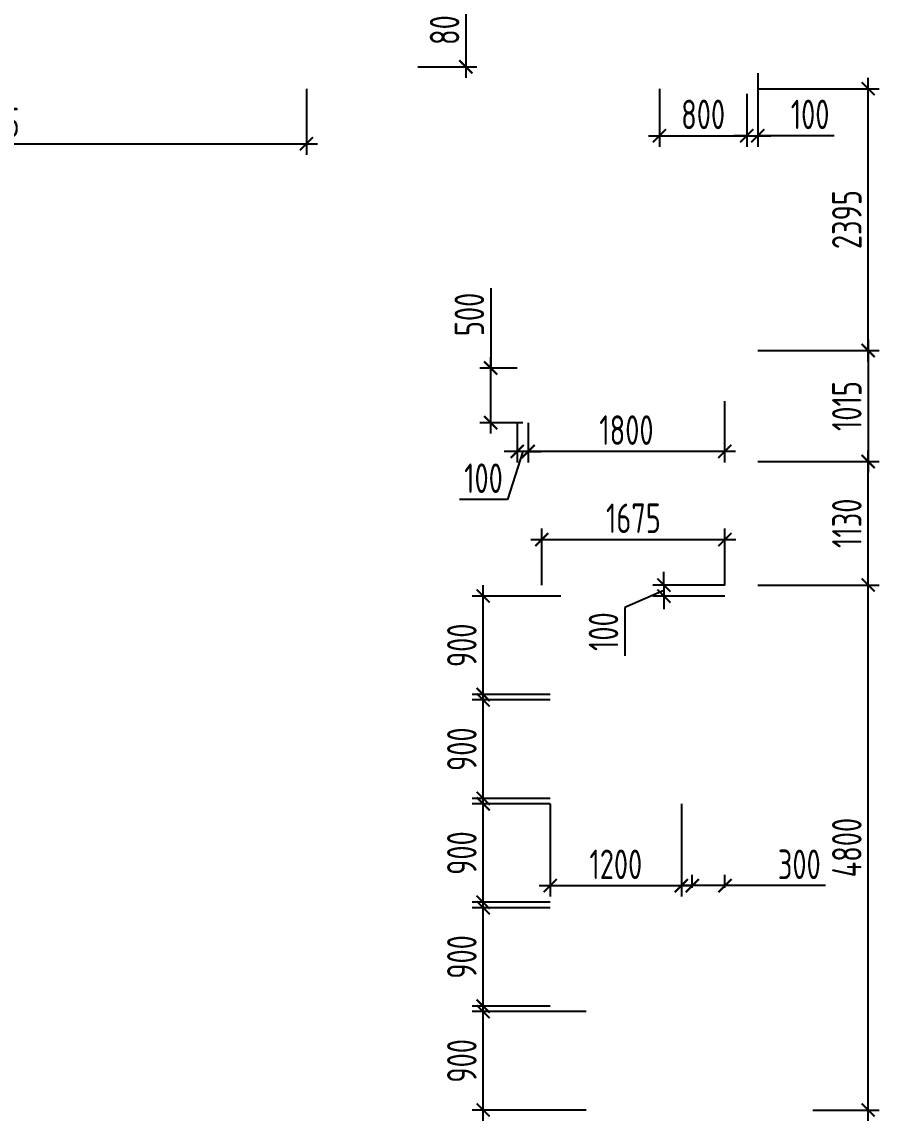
# Model space of a CAD drawing. Header units: millimetres. Extents: x -350007 to 535970, y -888 to 198380.
# Drawn here: x -31934 to -24091, y 61556 to 71606 of the extents above; entities that cross this region are included whole.
import ezdxf

# ---------------------------------------------------------------- set-up
doc = ezdxf.new("R2010")
doc.units = ezdxf.units.MM
doc.layers.add('АР_Размеры нов.', color=15, linetype='Continuous', lineweight=0)
doc.styles.add('ISOCPEUR', font='isocpeur.ttf', dxfattribs={"width": 0.7})
doc.dimstyles.new('R_100', dxfattribs={"dimtxt": 270, "dimasz": 120, "dimexe": 100, "dimexo": 0, "dimgap": 60, "dimtad": 1, "dimdec": 0, "dimrnd": 5, "dimzin": 0, "dimdsep": 46, "dimtxsty": 'ISOCPEUR', "dimblk": 'ARCHTICK', "dimcen": 0, "dimdle": 100, "dimclrd": 256, "dimclre": 256, "dimclrt": 256, "dimadec": 0, "dimazin": 0, "dimtfac": 2, "dimtdec": 0, "dimtofl": 0, "dimtmove": 1, "dimatfit": 3, "dimfxl": 1, "dimtvp": 3, "dimtolj": 1, "dimtzin": 0, "dimarcsym": 0})

# ---------------------------------------------------------------- blocks, each defined once
blk = doc.blocks.new('_ArchTick')
at = {"color": 0, "linetype": 'ByBlock', "const_width": 0.15}
blk.add_lwpolyline([(-0.5, -0.5), (0.5, 0.5)], dxfattribs=at)
blk = doc.blocks.new('*D2823')
at = {"layer": 'АР_Размеры нов.', "lineweight": -2, "ltscale": 500, "transparency": 16777216}
for p, q in [((-27714, 61556), (-27714, 62656)), ((-26772, 62556), (-27814, 62556)), ((-26772, 61656), (-27814, 61656))]:
    blk.add_line(p, q, dxfattribs=at)
at = {"layer": 'АР_Размеры нов.', "lineweight": -2, "ltscale": 500, "transparency": 16777216, "xscale": 120, "yscale": 120, "zscale": 120}
for p, rotation in [((-27714, 62556), 90), ((-27714, 61656), 270)]:
    blk.add_blockref('_ArchTick', p, dxfattribs=dict(at, rotation=rotation))
at = {"layer": 'АР_Размеры нов.', "lineweight": 13, "ltscale": 500, "transparency": 16777216, "insert": (-27909, 62106), "char_height": 270, "attachment_point": 5, "rotation": 90, "style": 'ISOCPEUR'}
blk.add_mtext('\\A1;900', dxfattribs=at)
blk = doc.blocks.new('*D2036')
at = {"layer": 'АР_Размеры нов.', "lineweight": -2, "ltscale": 500, "transparency": 16777216}
for p, q in [((-26060, 66457), (-26060, 66577)), ((-25501, 66457), (-26160, 66457)), ((-26060, 66457), (-26060, 66357)), ((-26060, 66407), (-26418, 66251)), ((-25503, 66357), (-26160, 66357)), ((-26060, 66357), (-26060, 66237)), ((-26418, 66251), (-26418, 65810))]:
    blk.add_line(p, q, dxfattribs=at)
at = {"layer": 'АР_Размеры нов.', "lineweight": -2, "ltscale": 500, "transparency": 16777216, "xscale": 120, "yscale": 120, "zscale": 120}
for p, rotation in [((-26060, 66457), 270), ((-26060, 66357), 90)]:
    blk.add_blockref('_ArchTick', p, dxfattribs=dict(at, rotation=rotation))
at = {"layer": 'АР_Размеры нов.', "lineweight": 13, "ltscale": 500, "transparency": 16777216, "insert": (-26613, 66031), "char_height": 270, "attachment_point": 5, "rotation": 90, "style": 'ISOCPEUR'}
blk.add_mtext('\\A1;100', dxfattribs=at)
blk = doc.blocks.new('*D2039')
at = {"layer": 'АР_Размеры нов.', "lineweight": -2, "ltscale": 500, "transparency": 16777216}
for p, q in [((-27714, 62506), (-27714, 63606)), ((-27100, 63506), (-27814, 63506)), ((-27100, 62606), (-27814, 62606))]:
    blk.add_line(p, q, dxfattribs=at)
at = {"layer": 'АР_Размеры нов.', "lineweight": -2, "ltscale": 500, "transparency": 16777216, "xscale": 120, "yscale": 120, "zscale": 120}
for p, rotation in [((-27714, 63506), 90), ((-27714, 62606), 270)]:
    blk.add_blockref('_ArchTick', p, dxfattribs=dict(at, rotation=rotation))
at = {"layer": 'АР_Размеры нов.', "lineweight": 13, "ltscale": 500, "transparency": 16777216, "insert": (-27909, 63056), "char_height": 270, "attachment_point": 5, "rotation": 90, "style": 'ISOCPEUR'}
blk.add_mtext('\\A1;900', dxfattribs=at)
blk = doc.blocks.new('*D2040')
at = {"layer": 'АР_Размеры нов.', "lineweight": -2, "ltscale": 500, "transparency": 16777216}
for p, q in [((-27714, 63456), (-27714, 64556)), ((-27100, 64456), (-27814, 64456)), ((-27100, 63556), (-27814, 63556))]:
    blk.add_line(p, q, dxfattribs=at)
at = {"layer": 'АР_Размеры нов.', "lineweight": -2, "ltscale": 500, "transparency": 16777216, "xscale": 120, "yscale": 120, "zscale": 120}
for p, rotation in [((-27714, 64456), 90), ((-27714, 63556), 270)]:
    blk.add_blockref('_ArchTick', p, dxfattribs=dict(at, rotation=rotation))
at = {"layer": 'АР_Размеры нов.', "lineweight": 13, "ltscale": 500, "transparency": 16777216, "insert": (-27909, 64006), "char_height": 270, "attachment_point": 5, "rotation": 90, "style": 'ISOCPEUR'}
blk.add_mtext('\\A1;900', dxfattribs=at)
blk = doc.blocks.new('*D2041')
at = {"layer": 'АР_Размеры нов.', "lineweight": -2, "ltscale": 500, "transparency": 16777216}
for p, q in [((-27714, 64406), (-27714, 65506)), ((-27100, 65406), (-27814, 65406)), ((-27100, 64506), (-27814, 64506))]:
    blk.add_line(p, q, dxfattribs=at)
at = {"layer": 'АР_Размеры нов.', "lineweight": -2, "ltscale": 500, "transparency": 16777216, "xscale": 120, "yscale": 120, "zscale": 120}
for p, rotation in [((-27714, 65406), 90), ((-27714, 64506), 270)]:
    blk.add_blockref('_ArchTick', p, dxfattribs=dict(at, rotation=rotation))
at = {"layer": 'АР_Размеры нов.', "lineweight": 13, "ltscale": 500, "transparency": 16777216, "insert": (-27909, 64956), "char_height": 270, "attachment_point": 5, "rotation": 90, "style": 'ISOCPEUR'}
blk.add_mtext('\\A1;900', dxfattribs=at)
blk = doc.blocks.new('*D2042')
at = {"layer": 'АР_Размеры нов.', "lineweight": -2, "ltscale": 500, "transparency": 16777216}
for p, q in [((-27714, 65356), (-27714, 66457)), ((-27002, 66357), (-27814, 66357)), ((-27100, 65456), (-27814, 65456))]:
    blk.add_line(p, q, dxfattribs=at)
at = {"layer": 'АР_Размеры нов.', "lineweight": -2, "ltscale": 500, "transparency": 16777216, "xscale": 120, "yscale": 120, "zscale": 120}
for p, rotation in [((-27714, 66357), 90), ((-27714, 65456), 270)]:
    blk.add_blockref('_ArchTick', p, dxfattribs=dict(at, rotation=rotation))
at = {"layer": 'АР_Размеры нов.', "lineweight": 13, "ltscale": 500, "transparency": 16777216, "insert": (-27909, 65906), "char_height": 270, "attachment_point": 5, "rotation": 90, "style": 'ISOCPEUR'}
blk.add_mtext('\\A1;900', dxfattribs=at)
blk = doc.blocks.new('*D2043')
at = {"layer": 'АР_Размеры нов.', "lineweight": -2, "ltscale": 500, "transparency": 16777216}
for p, q in [((-25800, 63689), (-25800, 63808)), ((-25501, 63689), (-25501, 63808)), ((-25401, 63708), (-25900, 63708)), ((-24582, 63708), (-25501, 63708))]:
    blk.add_line(p, q, dxfattribs=at)
at = {"layer": 'АР_Размеры нов.', "lineweight": -2, "ltscale": 500, "transparency": 16777216, "xscale": 120, "yscale": 120, "zscale": 120, "rotation": 180}
blk.add_blockref('_ArchTick', (-25800, 63708), dxfattribs=at)
at = {"layer": 'АР_Размеры нов.', "lineweight": -2, "ltscale": 500, "transparency": 16777216, "xscale": 120, "yscale": 120, "zscale": 120}
blk.add_blockref('_ArchTick', (-25501, 63708), dxfattribs=at)
at = {"layer": 'АР_Размеры нов.', "lineweight": 13, "ltscale": 500, "transparency": 16777216, "insert": (-24821, 63903), "char_height": 270, "attachment_point": 5, "style": 'ISOCPEUR'}
blk.add_mtext('\\A1;300', dxfattribs=at)
blk = doc.blocks.new('*D2044')
at = {"layer": 'АР_Размеры нов.', "lineweight": -2, "ltscale": 500, "transparency": 16777216}
for p, q in [((-27100, 64456), (-27100, 63608)), ((-25900, 64456), (-25900, 63608)), ((-27200, 63708), (-25800, 63708))]:
    blk.add_line(p, q, dxfattribs=at)
at = {"layer": 'АР_Размеры нов.', "lineweight": -2, "ltscale": 500, "transparency": 16777216, "xscale": 120, "yscale": 120, "zscale": 120, "rotation": 180}
blk.add_blockref('_ArchTick', (-27100, 63708), dxfattribs=at)
at = {"layer": 'АР_Размеры нов.', "lineweight": -2, "ltscale": 500, "transparency": 16777216, "xscale": 120, "yscale": 120, "zscale": 120}
blk.add_blockref('_ArchTick', (-25900, 63708), dxfattribs=at)
at = {"layer": 'АР_Размеры нов.', "lineweight": 13, "ltscale": 500, "transparency": 16777216, "insert": (-26500, 63903), "char_height": 270, "attachment_point": 5, "style": 'ISOCPEUR'}
blk.add_mtext('\\A1;1200', dxfattribs=at)
blk = doc.blocks.new('*D2045')
at = {"layer": 'АР_Размеры нов.', "lineweight": -2, "ltscale": 500, "transparency": 16777216}
for p, q in [((-24191, 61556), (-24191, 66557)), ((-25200, 66457), (-24091, 66457)), ((-24698, 61656), (-24091, 61656))]:
    blk.add_line(p, q, dxfattribs=at)
at = {"layer": 'АР_Размеры нов.', "lineweight": -2, "ltscale": 500, "transparency": 16777216, "xscale": 120, "yscale": 120, "zscale": 120}
for p, rotation in [((-24191, 66457), 90), ((-24191, 61656), 270)]:
    blk.add_blockref('_ArchTick', p, dxfattribs=dict(at, rotation=rotation))
at = {"layer": 'АР_Размеры нов.', "lineweight": 13, "ltscale": 500, "transparency": 16777216, "insert": (-24386, 64056), "char_height": 270, "attachment_point": 5, "rotation": 90, "style": 'ISOCPEUR'}
blk.add_mtext('\\A1;4800', dxfattribs=at)
blk = doc.blocks.new('*D2048')
at = {"layer": 'АР_Размеры нов.', "lineweight": -2, "ltscale": 500, "transparency": 16777216}
for p, q in [((-24191, 68502), (-24191, 71096)), ((-25201, 70996), (-24091, 70996)), ((-25201, 68602), (-24091, 68602))]:
    blk.add_line(p, q, dxfattribs=at)
at = {"layer": 'АР_Размеры нов.', "lineweight": -2, "ltscale": 500, "transparency": 16777216, "xscale": 120, "yscale": 120, "zscale": 120}
for p, rotation in [((-24191, 70996), 90), ((-24191, 68602), 270)]:
    blk.add_blockref('_ArchTick', p, dxfattribs=dict(at, rotation=rotation))
at = {"layer": 'АР_Размеры нов.', "lineweight": 13, "ltscale": 500, "transparency": 16777216, "insert": (-24386, 69799), "char_height": 270, "attachment_point": 5, "rotation": 90, "style": 'ISOCPEUR'}
blk.add_mtext('\\A1;2395', dxfattribs=at)
blk = doc.blocks.new('*D2078')
at = {"layer": 'АР_Размеры нов.', "lineweight": -2, "ltscale": 500, "transparency": 16777216}
for p, q in [((-26101, 70996), (-26101, 70466)), ((-25301, 70948), (-25301, 70466)), ((-26201, 70566), (-25201, 70566))]:
    blk.add_line(p, q, dxfattribs=at)
at = {"layer": 'АР_Размеры нов.', "lineweight": -2, "ltscale": 500, "transparency": 16777216, "xscale": 120, "yscale": 120, "zscale": 120, "rotation": 180}
blk.add_blockref('_ArchTick', (-26101, 70566), dxfattribs=at)
at = {"layer": 'АР_Размеры нов.', "lineweight": -2, "ltscale": 500, "transparency": 16777216, "xscale": 120, "yscale": 120, "zscale": 120}
blk.add_blockref('_ArchTick', (-25301, 70566), dxfattribs=at)
at = {"layer": 'АР_Размеры нов.', "lineweight": 13, "ltscale": 500, "transparency": 16777216, "insert": (-25701, 70761), "char_height": 270, "attachment_point": 5, "style": 'ISOCPEUR'}
blk.add_mtext('\\A1;800', dxfattribs=at)
blk = doc.blocks.new('*D2079')
at = {"layer": 'АР_Размеры нов.', "lineweight": -2, "ltscale": 500, "transparency": 16777216}
for p, q in [((-25201, 71139), (-25201, 70466)), ((-25301, 70948), (-25301, 70466)), ((-25301, 70566), (-25421, 70566)), ((-25301, 70566), (-25201, 70566)), ((-25201, 70566), (-25081, 70566)), ((-24502, 70566), (-25201, 70566))]:
    blk.add_line(p, q, dxfattribs=at)
at = {"layer": 'АР_Размеры нов.', "lineweight": -2, "ltscale": 500, "transparency": 16777216, "xscale": 120, "yscale": 120, "zscale": 120}
blk.add_blockref('_ArchTick', (-25301, 70566), dxfattribs=at)
at = {"layer": 'АР_Размеры нов.', "lineweight": -2, "ltscale": 500, "transparency": 16777216, "xscale": 120, "yscale": 120, "zscale": 120, "rotation": 180}
blk.add_blockref('_ArchTick', (-25201, 70566), dxfattribs=at)
at = {"layer": 'АР_Размеры нов.', "lineweight": 13, "ltscale": 500, "transparency": 16777216, "insert": (-24722, 70761), "char_height": 270, "attachment_point": 5, "style": 'ISOCPEUR'}
blk.add_mtext('\\A1;100', dxfattribs=at)
blk = doc.blocks.new('*D2083')
at = {"layer": 'АР_Размеры нов.', "lineweight": -2, "ltscale": 500, "transparency": 16777216}
for p, q in [((-35127, 70996), (-35127, 70393)), ((-29331, 70996), (-29331, 70393)), ((-35227, 70493), (-29231, 70493))]:
    blk.add_line(p, q, dxfattribs=at)
at = {"layer": 'АР_Размеры нов.', "lineweight": -2, "ltscale": 500, "transparency": 16777216, "xscale": 120, "yscale": 120, "zscale": 120, "rotation": 180}
blk.add_blockref('_ArchTick', (-35127, 70493), dxfattribs=at)
at = {"layer": 'АР_Размеры нов.', "lineweight": -2, "ltscale": 500, "transparency": 16777216, "xscale": 120, "yscale": 120, "zscale": 120}
blk.add_blockref('_ArchTick', (-29331, 70493), dxfattribs=at)
at = {"layer": 'АР_Размеры нов.', "lineweight": 13, "ltscale": 500, "transparency": 16777216, "insert": (-32229, 70688), "char_height": 270, "attachment_point": 5, "style": 'ISOCPEUR'}
blk.add_mtext('\\A1;5795', dxfattribs=at)
blk = doc.blocks.new('*D2084')
at = {"layer": 'АР_Размеры нов.', "lineweight": -2, "ltscale": 500, "transparency": 16777216}
for p, q in [((-27872, 72098), (-27872, 71096)), ((-29131, 71998), (-27772, 71998)), ((-28311, 71196), (-27772, 71196))]:
    blk.add_line(p, q, dxfattribs=at)
at = {"layer": 'АР_Размеры нов.', "lineweight": -2, "ltscale": 500, "transparency": 16777216, "xscale": 120, "yscale": 120, "zscale": 120}
for p, rotation in [((-27872, 71998), 90), ((-27872, 71196), 270)]:
    blk.add_blockref('_ArchTick', p, dxfattribs=dict(at, rotation=rotation))
at = {"layer": 'АР_Размеры нов.', "lineweight": 13, "ltscale": 500, "transparency": 16777216, "insert": (-28067, 71597), "char_height": 270, "attachment_point": 5, "rotation": 90, "style": 'ISOCPEUR'}
blk.add_mtext('\\A1;800', dxfattribs=at)
blk = doc.blocks.new('*D6438')
at = {"layer": 'АР_Размеры нов.', "lineweight": -2, "ltscale": 500, "transparency": 16777216}
for p, q in [((-27178, 66456), (-27178, 66973)), ((-25501, 66457), (-25501, 66973)), ((-27278, 66873), (-25401, 66873))]:
    blk.add_line(p, q, dxfattribs=at)
at = {"layer": 'АР_Размеры нов.', "lineweight": -2, "ltscale": 500, "transparency": 16777216, "xscale": 120, "yscale": 120, "zscale": 120, "rotation": 180}
blk.add_blockref('_ArchTick', (-27178, 66873), dxfattribs=at)
at = {"layer": 'АР_Размеры нов.', "lineweight": -2, "ltscale": 500, "transparency": 16777216, "xscale": 120, "yscale": 120, "zscale": 120}
blk.add_blockref('_ArchTick', (-25501, 66873), dxfattribs=at)
at = {"layer": 'АР_Размеры нов.', "lineweight": 13, "ltscale": 500, "transparency": 16777216, "insert": (-26339, 67068), "char_height": 270, "attachment_point": 5, "style": 'ISOCPEUR'}
blk.add_mtext('\\A1;1675', dxfattribs=at)
blk = doc.blocks.new('*D6439')
at = {"layer": 'АР_Размеры нов.', "lineweight": -2, "ltscale": 500, "transparency": 16777216}
for p, q in [((-24191, 61556), (-24191, 66557)), ((-25200, 66457), (-24091, 66457)), ((-24698, 61656), (-24091, 61656))]:
    blk.add_line(p, q, dxfattribs=at)
at = {"layer": 'АР_Размеры нов.', "lineweight": -2, "ltscale": 500, "transparency": 16777216, "xscale": 120, "yscale": 120, "zscale": 120}
for p, rotation in [((-24191, 66457), 90), ((-24191, 61656), 270)]:
    blk.add_blockref('_ArchTick', p, dxfattribs=dict(at, rotation=rotation))
at = {"layer": 'АР_Размеры нов.', "lineweight": 13, "ltscale": 500, "transparency": 16777216, "insert": (-24386, 64056), "char_height": 270, "attachment_point": 5, "rotation": 90, "style": 'ISOCPEUR'}
blk.add_mtext('\\A1;4800', dxfattribs=at)
blk = doc.blocks.new('*D6440')
at = {"layer": 'АР_Размеры нов.', "lineweight": -2, "ltscale": 500, "transparency": 16777216}
for p, q in [((-24191, 66357), (-24191, 67687)), ((-25201, 67587), (-24091, 67587)), ((-25200, 66457), (-24091, 66457))]:
    blk.add_line(p, q, dxfattribs=at)
at = {"layer": 'АР_Размеры нов.', "lineweight": -2, "ltscale": 500, "transparency": 16777216, "xscale": 120, "yscale": 120, "zscale": 120}
for p, rotation in [((-24191, 67587), 90), ((-24191, 66457), 270)]:
    blk.add_blockref('_ArchTick', p, dxfattribs=dict(at, rotation=rotation))
at = {"layer": 'АР_Размеры нов.', "lineweight": 13, "ltscale": 500, "transparency": 16777216, "insert": (-24386, 67022), "char_height": 270, "attachment_point": 5, "rotation": 90, "style": 'ISOCPEUR'}
blk.add_mtext('\\A1;1130', dxfattribs=at)
blk = doc.blocks.new('*D6442')
at = {"layer": 'АР_Размеры нов.', "lineweight": -2, "transparency": 16777216}
for p, q in [((-25504, 68140), (-25504, 67579)), ((-27302, 67942), (-27302, 67579)), ((-25404, 67679), (-27402, 67679))]:
    blk.add_line(p, q, dxfattribs=at)
at = {"layer": 'АР_Размеры нов.', "lineweight": -2, "transparency": 16777216, "xscale": 120, "yscale": 120, "zscale": 120, "rotation": 180}
blk.add_blockref('_ArchTick', (-27302, 67679), dxfattribs=at)
at = {"layer": 'АР_Размеры нов.', "lineweight": -2, "transparency": 16777216, "xscale": 120, "yscale": 120, "zscale": 120}
blk.add_blockref('_ArchTick', (-25504, 67679), dxfattribs=at)
at = {"layer": 'АР_Размеры нов.', "transparency": 16777216, "insert": (-26403, 67874), "char_height": 270, "attachment_point": 5, "style": 'ISOCPEUR'}
blk.add_mtext('\\A1;1800', dxfattribs=at)
blk = doc.blocks.new('*D6443')
at = {"layer": 'АР_Размеры нов.', "lineweight": -2, "transparency": 16777216}
for p, q in [((-27402, 67942), (-27402, 67579)), ((-27302, 67942), (-27302, 67579)), ((-27402, 67679), (-27522, 67679)), ((-27352, 67679), (-27491, 67239)), ((-27302, 67679), (-27402, 67679)), ((-27302, 67679), (-27182, 67679)), ((-27491, 67239), (-27932, 67239))]:
    blk.add_line(p, q, dxfattribs=at)
at = {"layer": 'АР_Размеры нов.', "lineweight": -2, "transparency": 16777216, "xscale": 120, "yscale": 120, "zscale": 120}
blk.add_blockref('_ArchTick', (-27402, 67679), dxfattribs=at)
at = {"layer": 'АР_Размеры нов.', "lineweight": -2, "transparency": 16777216, "xscale": 120, "yscale": 120, "zscale": 120, "rotation": 180}
blk.add_blockref('_ArchTick', (-27302, 67679), dxfattribs=at)
at = {"layer": 'АР_Размеры нов.', "transparency": 16777216, "insert": (-27711, 67434), "char_height": 270, "attachment_point": 5, "style": 'ISOCPEUR'}
blk.add_mtext('\\A1;100', dxfattribs=at)
blk = doc.blocks.new('*D6441')
at = {"layer": 'АР_Размеры нов.', "lineweight": -2, "transparency": 16777216}
for p, q in [((-27645, 69172), (-27645, 68442)), ((-27645, 67842), (-27645, 68542)), ((-27402, 68442), (-27745, 68442)), ((-27352, 67942), (-27745, 67942))]:
    blk.add_line(p, q, dxfattribs=at)
at = {"layer": 'АР_Размеры нов.', "lineweight": -2, "transparency": 16777216, "xscale": 120, "yscale": 120, "zscale": 120}
for p, rotation in [((-27645, 68442), 90), ((-27645, 67942), 270)]:
    blk.add_blockref('_ArchTick', p, dxfattribs=dict(at, rotation=rotation))
at = {"layer": 'АР_Размеры нов.', "transparency": 16777216, "insert": (-27840, 68932), "char_height": 270, "attachment_point": 5, "rotation": 90, "style": 'ISOCPEUR'}
blk.add_mtext('\\A1;500', dxfattribs=at)
blk = doc.blocks.new('*D13246')
at = {"layer": 'АР_Размеры нов.', "lineweight": -2, "transparency": 16777216}
for p, q in [((-24191, 68702), (-24191, 67487)), ((-25201, 68602), (-24091, 68602)), ((-25201, 67587), (-24091, 67587))]:
    blk.add_line(p, q, dxfattribs=at)
at = {"layer": 'АР_Размеры нов.', "lineweight": -2, "transparency": 16777216, "xscale": 120, "yscale": 120, "zscale": 120}
for p, rotation in [((-24191, 68602), 90), ((-24191, 67587), 270)]:
    blk.add_blockref('_ArchTick', p, dxfattribs=dict(at, rotation=rotation))
at = {"layer": 'АР_Размеры нов.', "transparency": 16777216, "insert": (-24386, 68094), "char_height": 270, "attachment_point": 5, "rotation": 90, "style": 'ISOCPEUR'}
blk.add_mtext('\\A1;1015', dxfattribs=at)

msp = doc.modelspace()

# ---------------------------------------------------------------- dimensions: what is measured, and where the dimension line sits
at = {"layer": 'АР_Размеры нов.', "lineweight": 13, "ltscale": 500}
for base, p1, p2, override, picture, middle in [((-27871.8684, 71195.6877), (-29130.6975, 71998.1647), (-28311.1611, 71195.6877), {"dimpost": '\\X', "dimfxl": 2.5, "dimarcsym": 1}, '*D2084', (-28066.8684, 71596.9262)), ((-24191.4, 70995.7), (-25200.7, 68601.9), (-25200.7, 70995.7), {"dimpost": '\\X'}, '*D2048', (-24386.4, 69798.8)), ((-24191.4, 67586.9), (-25200.2, 66456.9), (-25200.7, 67586.9), {"dimpost": '\\X'}, '*D6440', (-24386.4, 67021.9)), ((-24191.4, 66456.9), (-24697.7, 61655.7), (-25200.2, 66456.9), {"dimpost": '\\X'}, '*D2045', (-24386.4, 64056.3)), ((-24191.4, 66456.9), (-24697.7, 61655.7), (-25200.2, 66456.9), {"dimpost": '\\X'}, '*D6439', (-24386.4, 64056.3)), ((-27714.4, 66356.9), (-27099.9, 65455.7), (-27002.1, 66356.9), {"dimpost": '\\X'}, '*D2042', (-27909.4, 65906.3)), ((-27714.4, 65405.7), (-27099.9, 64505.7), (-27099.9, 65405.7), {"dimpost": '\\X'}, '*D2041', (-27909.4, 64955.7)), ((-27714.4, 64455.7), (-27099.9, 63555.7), (-27099.9, 64455.7), {"dimpost": '\\X'}, '*D2040', (-27909.4, 64005.7)), ((-27714.4, 63505.7), (-27099.9, 62605.7), (-27099.9, 63505.7), {"dimpost": '\\X'}, '*D2039', (-27909.4, 63055.7)), ((-27714.4, 62555.7), (-26772.5, 61655.7), (-26772.5, 62555.7), {"dimpost": '\\X'}, '*D2823', (-27909.4, 62105.7))]:
    dim = msp.add_linear_dim(base=base, p1=p1, p2=p2, angle=90, dimstyle='R_100', override=override, dxfattribs=at)
    dim.commit()
    dim.dimension.update_dxf_attribs({"geometry": picture, "text_midpoint": middle})
for base, p1, p2, picture, middle in [((-25200.7, 70565.8), (-25300.7, 70948.1), (-25200.7, 71138.9), '*D2079', (-24722.3, 70540.5)), ((-25300.7, 70565.8), (-26100.8, 70995.7), (-25300.7, 70948.1), '*D2078', (-25700.8, 70565.8)), ((-25800.4, 63707.7), (-25500.7, 63688.9), (-25800.4, 63688.9), '*D2043', (-24821.1, 63523.3))]:
    dim = msp.add_linear_dim(base=base, p1=p1, p2=p2, dimstyle='R_100', override={"dimpost": '\\X'}, dxfattribs=at)
    dim.commit()
    dim.dimension.update_dxf_attribs({"geometry": picture, "text_midpoint": middle, "dimtype": 160})
for base, p1, p2, override, picture, middle in [((-29330.7, 70493.3), (-35127.3, 70995.7), (-29330.7, 70995.7), {"dimpost": '\\X', "dimfxl": 2.5, "dimarcsym": 2}, '*D2083', (-32229, 70688.3)), ((-25500.7, 66873.2), (-27177.9, 66455.7), (-25500.7, 66456.9), {"dimpost": '\\X'}, '*D6438', (-26339.3, 67068.2)), ((-25899.9, 63707.7), (-27099.9, 64455.7), (-25899.9, 64455.7), {"dimpost": '\\X'}, '*D2044', (-26499.9, 63902.7))]:
    dim = msp.add_linear_dim(base=base, p1=p1, p2=p2, dimstyle='R_100', override=override, dxfattribs=at)
    dim.commit()
    dim.dimension.update_dxf_attribs({"geometry": picture, "text_midpoint": middle})
at = {"layer": 'АР_Размеры нов.'}
dim = msp.add_linear_dim(base=(-27645.5, 68441.9), p1=(-27351.7, 67941.9), p2=(-27401.7, 68441.9), angle=90, dimstyle='R_100', override={"dimpost": '\\X'}, dxfattribs=at)
dim.commit()
dim.dimension.update_dxf_attribs({"geometry": '*D6441', "text_midpoint": (-27713.8, 68932), "dimtype": 160})
dim = msp.add_linear_dim(base=(-24191.4, 67586.9), p1=(-25200.7, 68601.9), p2=(-25200.7, 67586.9), angle=90, dimstyle='R_100', override={"dimpost": '\\X'}, dxfattribs=at)
dim.commit()
dim.dimension.update_dxf_attribs({"geometry": '*D13246', "text_midpoint": (-24386.4, 68094.4)})
dim = msp.add_linear_dim(base=(-27301.7, 67678.8), p1=(-25503.9, 68139.9), p2=(-27301.7, 67941.9), dimstyle='R_100', override={"dimpost": '\\X'}, dxfattribs=at)
dim.commit()
dim.dimension.update_dxf_attribs({"geometry": '*D6442', "text_midpoint": (-26402.8, 67873.8)})
dim = msp.add_linear_dim(base=(-27401.7, 67678.8), p1=(-27301.7, 67941.9), p2=(-27401.7, 67941.9), dimstyle='R_100', override={"dimpost": '\\X'}, dxfattribs=at)
dim.commit()
dim.dimension.update_dxf_attribs({"geometry": '*D6443', "text_midpoint": (-27550.7, 67239.4), "dimtype": 160})
at = {"layer": 'АР_Размеры нов.', "lineweight": 13, "ltscale": 500}
dim = msp.add_linear_dim(base=(-26059.7, 66356.9), p1=(-25500.7, 66456.9), p2=(-25503.2, 66356.9), angle=90, dimstyle='R_100', override={"dimpost": '\\X'}, dxfattribs=at)
dim.commit()
dim.dimension.update_dxf_attribs({"geometry": '*D2036', "text_midpoint": (-26417.6, 66191.2), "dimtype": 160})

doc.saveas('drawing.dxf')
